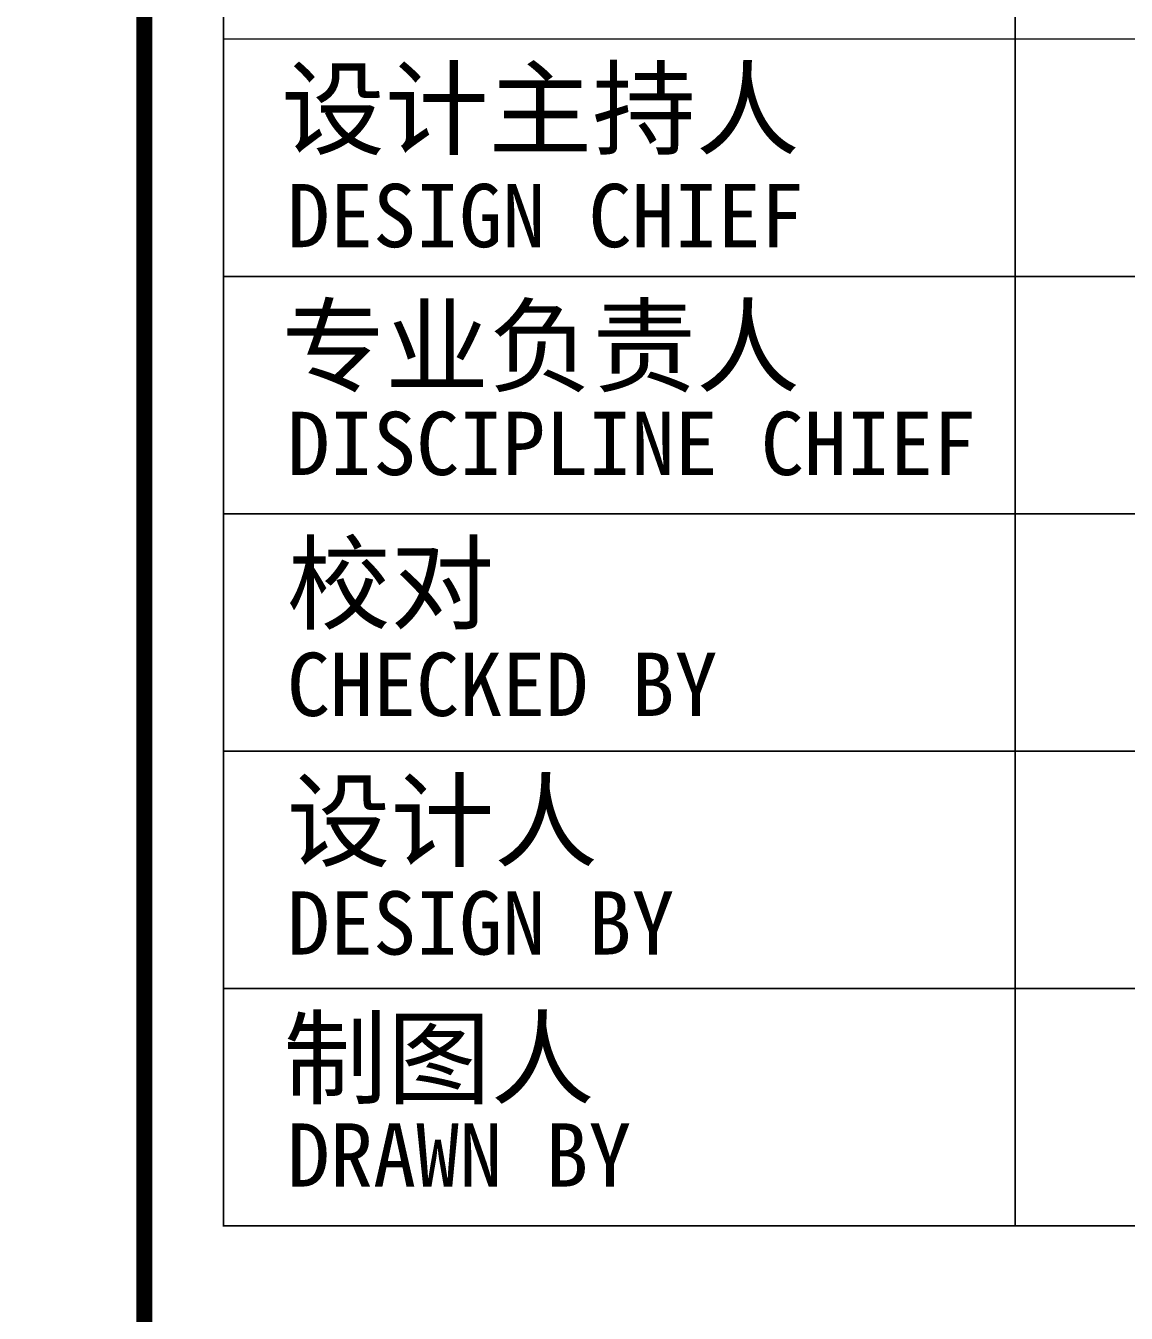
# Model space of a CAD drawing. Extents: x 332286 to 1463507, y -720758 to 86974.
# Drawn here: x 1086741 to 1090217, y -410687 to -406618 of the extents above; entities that cross this region are included whole.
import ezdxf
from ezdxf.enums import TextEntityAlignment as Align

# ---------------------------------------------------------------- set-up
doc = ezdxf.new("R2010")
doc.units = 0
doc.header["$LTSCALE"] = 1000
doc.header["$MEASUREMENT"] = 0
doc.layers.get('0').update_dxf_attribs({"linetype": 'CONTINUOUS'})
doc.layers.add('SHEET_LINE', color=6, linetype='CONTINUOUS')
doc.styles.add('X-104 9#平面绑定$0$图签信息$0$华文细黑', font='STXIHEI.TTF', dxfattribs={"height": 10})

# ---------------------------------------------------------------- blocks, each defined once
blk = doc.blocks.new('X-104 9#平面绑定$0$图签信息')
at = {"const_width": 0.5}
blk.add_lwpolyline([(-65, 0), (0, 0), (0, 500.5), (-65, 500.5)], close=True, dxfattribs=at)
at = {"const_width": 0.05}
for points in [[(-62.5, 103.262), (-2.5, 103.262), (-2.5, 163.262), (-62.5, 163.262), (-62.5, 103.262)], [(-37.5, 163.262), (-37.5, 103.262)], [(-62.5, 140.762), (-2.5, 140.762)], [(-62.5, 133.262), (-2.5, 133.262)], [(-62.5, 125.762), (-2.5, 125.762)], [(-62.5, 118.262), (-2.5, 118.262)], [(-62.5, 110.762), (-2.5, 110.762)]]:
    blk.add_lwpolyline(points, dxfattribs=at)
at = {"style": 'X-104 9#平面绑定$0$图签信息$0$华文细黑'}
for s, height, p in [('设计主持人', 2.4, (-60.678, 139.762)), ('DESIGN CHIEF', 2, (-60.5, 136.185)), ('专业负责人', 2.4, (-60.667, 132.262)), ('DISCIPLINE CHIEF', 2, (-60.5, 128.984)), ('校对', 2.4, (-60.5, 124.762)), ('CHECKED BY', 2, (-60.5, 121.371)), ('设计人', 2.4, (-60.5, 117.262)), ('DESIGN BY', 2, (-60.5, 113.832)), ('制图人', 2.4, (-60.606, 109.762)), ('DRAWN BY', 2, (-60.5, 106.498))]:
    blk.add_text(s, height=height, dxfattribs=at).set_placement(p, align=Align.TOP_LEFT)
blk = doc.blocks.new('X-104 9#平面绑定$0$图签-A1')
blk.add_blockref('X-104 9#平面绑定$0$图签信息', (0, 0))

msp = doc.modelspace()

# ---------------------------------------------------------------- linework, layer by layer
at = {"layer": 'SHEET_LINE', "const_width": 50}
msp.add_lwpolyline([(1087115.6, -363336.2), (1013015.6, -363336.2), (1013015.6, -420736.2), (1087115.6, -420736.2)], close=True, dxfattribs=at)

# ---------------------------------------------------------------- block references
at = {"xscale": 100, "yscale": 100, "zscale": 100}
msp.add_blockref('X-104 9#平面绑定$0$图签-A1', (1093615.6, -420736.2), dxfattribs=at)

doc.saveas('drawing.dxf')
